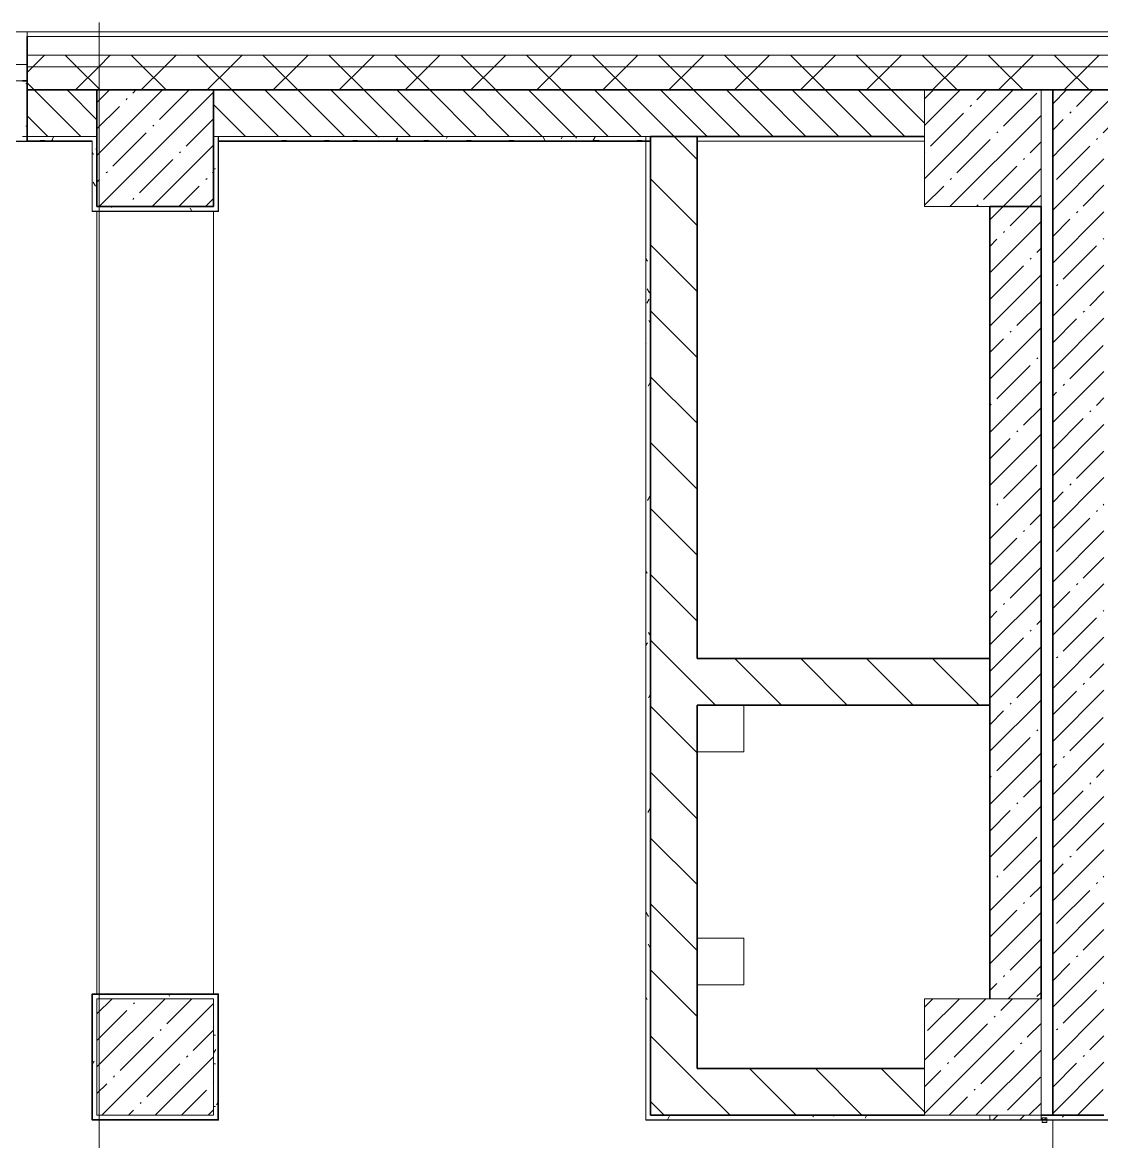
# Model space of a CAD drawing. Header units: millimetres. Extents: x 3914 to 443608, y -156176 to 78197.
# Drawn here: x 395750 to 400380, y -123390 to -118587 of the extents above; entities that cross this region are included whole.
import ezdxf

# ---------------------------------------------------------------- set-up
doc = ezdxf.new("R2010")
doc.units = ezdxf.units.MM
doc.layers.add('A-AREA-PATT-3', color=7, linetype='Continuous', lineweight=5, true_color=0xe6fae8, transparency=1)
for name, color, linetype, lineweight in [('A-FLOR', 7, 'Continuous', 9), ('A-GLAZ', 7, 'Continuous', 9), ('A-GLAZ-1', 7, 'Continuous', 5), ('A-WALL', 7, 'Continuous', 5), ('A-WALL-1', 7, 'Continuous', 35), ('I-WALL', 7, 'Continuous', 5), ('S-COLS', 7, 'Continuous', 9), ('S-COLS-1', 7, 'Continuous', 5), ('Оси', 7, 'Continuous', 9)]:
    doc.layers.add(name, color=color, linetype=linetype, lineweight=lineweight)
doc.layers.add('A-WALL-FNSH-1', color=9, linetype='Continuous', lineweight=5, true_color=0x808080)
pattern_1 = [(45, (315419.7, -145976.68), (-114.04925, 114.04925), []), (45, (315533.75, -145976.68), (-114.04925, 114.04925), [201.612, -40.322, 6.706, -33.617])]
pattern_2 = [(45, (315419.7, -145976.68), (-141.42136, 141.42136), []), (135, (315419.7, -145976.68), (-141.42136, -141.42136), [])]
pattern_3 = [(135, (315419.7, -145976.68), (-141.42136, -141.42136), [])]
pattern_4 = [(0, (315419.7, -145976.68), (243.84, 60.96), [20.117, -162.763, 20.117, -162.763, -975.36]), (0, (315419.7, -145976.68), (243.84, 60.96), [-365.76, 20.117, -345.643, 20.117, -162.763, -426.72]), (0, (315419.7, -145976.68), (243.84, 60.96), [-914.4, 20.117, -101.803, 20.117, -284.683]), (120, (315511.14, -145946.2), (-174.71291, 180.691634), [20.117, -162.763, 20.117, -162.763, -975.36]), (120, (315511.14, -145946.2), (-174.71291, 180.691634), [-365.76, 20.117, -345.643, 20.117, -162.763, -426.72]), (120, (315511.14, -145946.2), (-174.71291, 180.691634), [-914.4, 20.117, -101.803, 20.117, -284.683]), (240, (315541.62, -145824.28), (-69.12709, -241.651634), [20.117, -162.763, 20.117, -162.763, -975.36]), (240, (315541.62, -145824.28), (-69.12709, -241.651634), [-365.76, 20.117, -345.643, 20.117, -162.763, -426.72]), (240, (315541.62, -145824.28), (-69.12709, -241.651634), [-914.4, 20.117, -101.803, 20.117, -284.683])]

# ---------------------------------------------------------------- blocks, each defined once
blk = doc.blocks.new('BSC_Колонна _Прямоугольная - 500х500-23287078-Объем проектирования 3 этажа')
at = {"layer": 'S-COLS-1'}
h = blk.add_hatch(dxfattribs=at)
h.set_pattern_fill('FP_32', color=256, style=0, pattern_type=2)
h.set_pattern_definition([(45, (-84450, -22950), (-114.04925, 114.04925), []), (45, (-84335.95, -22950), (-114.04925, 114.04925), [201.613, -40.323, 6.706, -33.617])])
h.paths.add_polyline_path([(250, -250), (250, 250), (-250, 249.7), (-250, -250), (30, -250)])
for p, q in [((250, 250), (-250, 250)), ((-250, 250), (-250, -250)), ((250, -250), (250, 250)), ((-250, -250), (250, -250))]:
    blk.add_line(p, q, dxfattribs=at)
blk = doc.blocks.new('120_Окно_СКБ_2Ст - 120_Окно_СКБ_2Ст 3100х2500 _мал_створка слева_ 2-19089248-Объем проектирования 3 этажа')
at = {"layer": 'A-GLAZ'}
for p, q in [((-1550, -75), (-1550, -5)), ((-1550, -5), (-1480, -5)), ((-1480, -5), (-1480, -75)), ((650, -35), (-1480, -35)), ((-1480, -35), (-1480, -75)), ((-1430, -85), (-1430, -35)), ((600, -85), (600, -35)), ((650, -75), (650, -5)), ((650, -5), (720, -5)), ((650, -75), (650, -35)), ((720, -5), (720, -75)), ((1480, -35), (720, -35)), ((720, -35), (720, -75)), ((770, -85), (770, -35)), ((1430, -85), (1430, -35)), ((1480, -75), (1480, -5)), ((1480, -5), (1550, -5)), ((1480, -75), (1480, -35)), ((1550, -5), (1550, -75)), ((-1480, -75), (-1550, -75)), ((-1480, -75), (-1500, -75)), ((-1500, -75), (-1500, -85)), ((-1500, -85), (670, -85)), ((670, -85), (-1500, -85)), ((720, -75), (650, -75)), ((670, -75), (650, -75)), ((670, -85), (670, -75)), ((720, -75), (700, -75)), ((700, -75), (700, -85)), ((700, -85), (1500, -85)), ((1500, -85), (700, -85)), ((1550, -75), (1480, -75)), ((1500, -75), (1480, -75)), ((1500, -85), (1500, -75))]:
    blk.add_line(p, q, dxfattribs=at)
at = {"layer": 'A-GLAZ-1'}
for p, q in [((1550, -5), (-1550, -5)), ((-1530, -75), (-1500, -75)), ((-1430, -55), (600, -55)), ((600, -65), (-1430, -65)), ((670, -75), (700, -75)), ((770, -55), (1430, -55)), ((1430, -65), (770, -65)), ((1500, -75), (1530, -75))]:
    blk.add_line(p, q, dxfattribs=at)
blk = doc.blocks.new('BSC_Колонна _Прямоугольная - 500х500-V598-Объем проектирования 3 этажа')
at = {"layer": 'S-COLS-1'}
h = blk.add_hatch(dxfattribs=at)
h.set_pattern_fill('FP_138', color=256, style=0, pattern_type=2)
h.set_pattern_definition([(45, (-80900, -22950), (-114.04925, 114.04925), []), (45, (-80785.95, -22950), (-114.04925, 114.04925), [201.613, -40.323, 6.706, -33.617])])
h.paths.add_polyline_path([(-250, -250), (250, -250), (250, 250), (-250, 250), (-250, -132.9)])
for p, q in [((250, 250), (-250, 250)), ((-250, 250), (-250, -250)), ((250, -250), (250, 250)), ((-250, -250), (250, -250))]:
    blk.add_line(p, q, dxfattribs=at)

msp = doc.modelspace()

# ---------------------------------------------------------------- hatches: boundary and pattern name
at = {"layer": 'A-AREA-PATT-3'}
h = msp.add_hatch(color=256, dxfattribs=at)
h.paths.add_polyline_path([(384090.2, -134176.7), (384253.7, -134176.7), (384253.7, -134156.7), (384213.7, -134156.7), (384213.7, -134136.7), (384223.7, -134136.7), (384223.7, -134036.7), (384163.7, -134036.7), (384163.7, -134076.7), (384090.2, -134076.7), (384090.2, -134119.9)])
h.paths.add_polyline_path([(385613.7, -134176.7), (385643.7, -134176.7), (385643.7, -134136.7), (385653.7, -134136.7), (385653.7, -134176.7), (385709.2, -134176.7), (385708.7, -134076.7), (385653.7, -134076.7), (385653.7, -134036.7), (385603.7, -134036.7), (385603.7, -134136.7), (385613.7, -134136.7), (385613.7, -134156.7), (385563.7, -134156.7), (385563.7, -134176.7), (385603.7, -134176.7)])
h.paths.add_polyline_path([(398354.7, -130483.7), (399619.7, -130482.3), (399619.7, -130383.7), (399609.7, -130383.7), (399609.7, -130343.7), (394509.7, -130344), (394509.7, -130383.7), (394499.7, -130383.7), (394499.7, -130483.7), (398324.7, -130483.7)])
h.paths.add_polyline_path([(391194.4, -130483.7), (393999.7, -130482.1), (393999.7, -130383.7), (393989.7, -130383.7), (393989.7, -130343.7), (389469.7, -130344.3), (389469.7, -130383.7), (389459.7, -130383.7), (389459.7, -130483.7), (390803.6, -130483.7)])
h.paths.add_polyline_path([(389402.7, -130326.7), (389402.7, -130316.7), (389442.7, -130316.7), (389440.8, -127386.7), (389402.7, -127386.7), (389402.7, -127376.7), (389304.7, -127377.5), (389302.7, -130326.7)])
h.paths.add_polyline_path([(395764.7, -127369.7), (399609.7, -127369.7), (399609.7, -127329.7), (399619.7, -127329.7), (399619.7, -127229.7), (394499.7, -127231.3), (394499.7, -127329.7), (394509.7, -127329.7), (394509.7, -127369.7), (395754.7, -127369.7)])
h.paths.add_polyline_path([(393989.7, -127369.7), (393989.7, -127329.7), (393999.7, -127329.7), (393999.7, -127229.7), (389459.7, -127229.7), (389459.7, -127329.7), (389469.7, -127329.7), (389471.1, -127369.7), (393985.7, -127369.7)])
h.paths.add_polyline_path([(400150.2, -126856.2), (400150.2, -126845.7), (400130.2, -126845.7), (400130.2, -126856.2)])
h.paths.add_polyline_path([(400124.3, -123307.7), (400144.3, -123307.7), (400144.3, -123297.2), (400124.3, -123297.2)])
at = {"layer": 'A-WALL'}
h = msp.add_hatch(dxfattribs=at)
h.set_pattern_fill('FP_24', color=256, style=0, pattern_type=2)
h.set_pattern_definition(pattern_2)
h.paths.add_polyline_path([(408598.8, -118776.7), (408629.7, -118776.7), (408629.7, -118726.7), (395769.7, -118726.7), (395769.7, -118776.7), (408579.7, -118776.7)])
h.paths.add_polyline_path([(389480.7, -118776.7), (389669.7, -118776.7), (389669.7, -118726.7), (388329.7, -118726.7), (388329.7, -118776.7), (389479.7, -118776.7)])
h.paths.add_polyline_path([(391769.7, -118776.7), (392669.7, -118776.7), (392669.7, -118726.7), (391769.7, -118726.7), (391769.7, -118766.7)])
h.paths.add_polyline_path([(385755.5, -118776.7), (386229.7, -118776.7), (386229.7, -118726.7), (385029.7, -118726.7), (385029.7, -118776.7), (385729.7, -118776.7)])
h.paths.add_polyline_path([(381939.3, -118776.7), (382529.7, -118776.7), (382529.7, -118726.7), (381939.3, -118726.7), (381939.3, -118733.6)])
h = msp.add_hatch(dxfattribs=at)
h.set_pattern_fill('FP_24', color=256, style=0, pattern_type=2)
h.set_pattern_definition(pattern_2)
h.paths.add_polyline_path([(402072.1, -118876.7), (408579.7, -118876.7), (408579.7, -118776.7), (395769.7, -118776.7), (395769.7, -118876.7), (400169.7, -118876.7)])
h.paths.add_polyline_path([(385729.7, -118876.7), (386229.7, -118876.7), (386229.7, -118776.7), (385029.7, -118776.7), (385029.7, -118876.7), (385211.6, -118876.7)])
h.paths.add_polyline_path([(382179.7, -118876.7), (382529.7, -118876.7), (382529.7, -118776.7), (381939.3, -118776.7), (381939.3, -118876.7), (381948.3, -118876.7)])
h.paths.add_polyline_path([(388329.7, -118876.7), (389669.7, -118876.7), (389669.7, -118776.7), (388329.7, -118776.7), (388329.7, -118836.7)])
h.paths.add_polyline_path([(391769.7, -118876.7), (392669.7, -118876.7), (392669.7, -118776.7), (391769.7, -118776.7), (391769.7, -118847.3)])
h = msp.add_hatch(dxfattribs=at)
h.set_pattern_fill('FP_2', color=256, style=0, pattern_type=2)
h.set_pattern_definition([(135, (315419.7, -145976.68), (-70.71068, -70.71068), [])])
h.paths.add_polyline_path([(396569.7, -119076.7), (399619.7, -119076.7), (399619.7, -118876.7), (396569.7, -118876.7), (396569.7, -118973.5)])
h.paths.add_polyline_path([(396069.7, -119076.7), (396069.7, -118876.7), (395769.7, -118876.7), (395769.7, -119076.7)])
h.paths.add_polyline_path([(392169.7, -119076.7), (392169.7, -118876.7), (391769.7, -118876.7), (391769.7, -119076.7), (392010.2, -119076.7)])
h.paths.add_polyline_path([(389459.7, -119076.7), (389669.7, -119076.7), (389669.7, -118876.7), (389459.7, -118876.7)])
h.paths.add_polyline_path([(388817, -119076.7), (388959.7, -119076.7), (388959.7, -118876.7), (388329.7, -118876.7), (388329.7, -119076.7), (388816.1, -119076.7)])
h.paths.add_polyline_path([(385211.6, -119076.7), (385729.7, -119076.7), (385729.7, -118876.7), (385029.7, -118876.7), (385029.7, -119076.7)])
h.paths.add_polyline_path([(382198.8, -119076.7), (382529.7, -119076.7), (382529.7, -118876.7), (382179.7, -118876.7), (382179.7, -119076.7)])
at = {"layer": 'I-WALL'}
h = msp.add_hatch(dxfattribs=at)
h.set_pattern_fill('FP_191', color=256, style=0, pattern_type=2)
h.set_pattern_definition(pattern_4)
h.paths.add_polyline_path([(395749.7, -119076.7), (395769.7, -119076.7), (395769.7, -118836.7), (395749.7, -118836.7), (395749.7, -118999.6)])
h = msp.add_hatch(dxfattribs=at)
h.set_pattern_fill('FP_1', color=256, style=0, pattern_type=2)
h.set_pattern_definition(pattern_1)
h.paths.add_polyline_path([(403431.8, -119126.7), (404559.7, -119126.7), (404579.7, -118876.7), (400169.7, -118876.7), (400169.7, -119126.7), (403159.9, -119126.7)])
h = msp.add_hatch(dxfattribs=at)
h.set_pattern_fill('FP_191', color=256, style=0, pattern_type=2)
h.set_pattern_definition(pattern_4)
h.paths.add_polyline_path([(395769.7, -119096.7), (396069.7, -119096.7), (396069.7, -119076.7), (395769.7, -119076.7)])
h = msp.add_hatch(dxfattribs=at)
h.set_pattern_fill('FP_191', color=256, style=0, pattern_type=2)
h.set_pattern_definition(pattern_4)
h.paths.add_polyline_path([(396049.7, -119396.7), (396069.7, -119396.7), (396069.7, -119096.7), (396049.7, -119097.7), (396049.7, -119376.7)])
h = msp.add_hatch(dxfattribs=at)
h.set_pattern_fill('FP_191', color=256, style=0, pattern_type=2)
h.set_pattern_definition(pattern_4)
h.paths.add_polyline_path([(396580.4, -119376.7), (396589.7, -119376.7), (396589.7, -119076.7), (396569.7, -119076.7), (396569.7, -119376.7)])
h = msp.add_hatch(dxfattribs=at)
h.set_pattern_fill('FP_191', color=256, style=0, pattern_type=2)
h.set_pattern_definition(pattern_4)
h.paths.add_polyline_path([(398425.8, -119096.7), (398444.8, -119076.7), (396589.7, -119076.7), (396590.7, -119096.7), (398424.8, -119096.7)])
h = msp.add_hatch(dxfattribs=at)
h.set_pattern_fill('FP_191', color=256, style=0, pattern_type=2)
h.set_pattern_definition(pattern_4)
h.paths.add_polyline_path([(398444.8, -123296.7), (398444.8, -119076.7), (398424.8, -119100.4), (398424.8, -123296.7)])
h = msp.add_hatch(dxfattribs=at)
h.set_pattern_fill('FP_23', color=256, style=0, pattern_type=2)
h.set_pattern_definition(pattern_3)
h.paths.add_polyline_path([(398444.8, -121716.7), (398644.8, -121716.7), (398644.8, -119076.7), (398444.8, -119076.7), (398444.8, -121693.2)])
h = msp.add_hatch(dxfattribs=at)
h.set_pattern_fill('FP_1', color=256, style=0, pattern_type=2)
h.set_pattern_definition(pattern_1)
h.paths.add_polyline_path([(400389.7, -123276.7), (400389.7, -119126.7), (400169.7, -119126.7), (400169.7, -123276.7)])
h = msp.add_hatch(dxfattribs=at)
h.set_pattern_fill('FP_191', color=256, style=0, pattern_type=2)
h.set_pattern_definition(pattern_4)
h.paths.add_polyline_path([(396569.7, -119396.7), (396589.7, -119396.5), (396589.7, -119376.7), (396069.7, -119376.7), (396069.7, -119396.7), (396566.8, -119396.7)])
h = msp.add_hatch(dxfattribs=at)
h.set_pattern_fill('FP_1', color=256, style=0, pattern_type=2)
h.set_pattern_definition(pattern_1)
h.paths.add_polyline_path([(400119.7, -123296.7), (400119.7, -123276.7), (399899.7, -123276.7), (399899.7, -123296.7)])
h.paths.add_polyline_path([(399927.9, -122776.7), (400119.7, -122776.7), (400119.7, -119376.7), (399899.7, -119376.7), (399899.7, -122776.7)])
h = msp.add_hatch(dxfattribs=at)
h.set_pattern_fill('FP_23', color=256, style=0, pattern_type=2)
h.set_pattern_definition(pattern_3)
h.paths.add_polyline_path([(398644.8, -121516.7), (399899.7, -121516.7), (399899.7, -121316.7), (398644.8, -121316.7)])
h = msp.add_hatch(dxfattribs=at)
h.set_pattern_fill('FP_23', color=256, style=0, pattern_type=2)
h.set_pattern_definition(pattern_3)
h.paths.add_polyline_path([(398644.8, -123276.7), (398644.8, -121716.7), (398444.8, -121716.7), (398444.8, -123276.7)])
h = msp.add_hatch(dxfattribs=at)
h.set_pattern_fill('FP_191', color=256, style=0, pattern_type=2)
h.set_pattern_definition(pattern_4)
h.paths.add_polyline_path([(396049.7, -122776.7), (396569.7, -122776.7), (396569.7, -122756.7), (396049.7, -122756.7)])
h = msp.add_hatch(dxfattribs=at)
h.set_pattern_fill('FP_191', color=256, style=0, pattern_type=2)
h.set_pattern_definition(pattern_4)
h.paths.add_polyline_path([(396589.7, -123296.7), (396589.7, -122756.7), (396569.7, -122756.7), (396569.7, -123296.7)])
h = msp.add_hatch(dxfattribs=at)
h.set_pattern_fill('FP_191', color=256, style=0, pattern_type=2)
h.set_pattern_definition(pattern_4)
h.paths.add_polyline_path([(396069.7, -123296.7), (396069.7, -122776.7), (396049.7, -122776.7), (396049.7, -123296.7)])
h = msp.add_hatch(dxfattribs=at)
h.set_pattern_fill('FP_23', color=256, style=0, pattern_type=2)
h.set_pattern_definition(pattern_3)
h.paths.add_polyline_path([(399599.7, -123276.7), (399619.7, -123276.7), (399619.7, -123076.7), (398644.8, -123076.7), (398644.8, -123276.7), (398971.6, -123276.7)])
h = msp.add_hatch(dxfattribs=at)
h.set_pattern_fill('FP_191', color=256, style=0, pattern_type=2)
h.set_pattern_definition(pattern_4)
h.paths.add_polyline_path([(398444.9, -123296.7), (399899.7, -123296.7), (399899.7, -123276.7), (398444.8, -123276.7), (398444.8, -123296.7)])
h.paths.add_polyline_path([(400389.7, -123296.7), (400389.7, -123276.7), (400119.7, -123276.7), (400119.7, -123296.7), (400389.1, -123296.7)])
at = {"layer": 'S-COLS-1'}
h = msp.add_hatch(dxfattribs=at)
h.set_pattern_fill('FP_1', color=256, style=0, pattern_type=2)
h.set_pattern_definition(pattern_1)
h.paths.add_polyline_path([(396069.7, -119376.7), (396569.7, -119376.7), (396569.7, -118876.7), (396069.7, -118876.7), (396069.7, -119373.9)])
h = msp.add_hatch(dxfattribs=at)
h.set_pattern_fill('FP_1', color=256, style=0, pattern_type=2)
h.set_pattern_definition(pattern_1)
h.paths.add_polyline_path([(399896.6, -119376.7), (400119.7, -119376.7), (400119.7, -118876.7), (399619.7, -118876.7), (399619.7, -119376.7)])

# ---------------------------------------------------------------- linework, layer by layer
at = {"layer": 'A-FLOR'}
for p, q in [((400119.7, -118876.7), (400169.7, -118876.7)), ((396049.7, -119097.7), (396049.7, -119396.7)), ((396589.8, -119396.7), (396589.8, -119096.7)), ((398424.8, -119097.7), (398424.8, -123296.7)), ((396049.7, -119396.7), (396589.7, -119396.7)), ((396069.7, -122756.7), (396069.7, -119396.7)), ((396569.7, -119396.7), (396569.7, -122756.7)), ((398844.8, -121516.7), (398644.8, -121516.7)), ((398844.8, -121716.7), (398844.8, -121516.7)), ((398644.8, -121716.7), (398844.8, -121716.7)), ((398844.8, -122516.7), (398644.8, -122516.7)), ((398844.8, -122716.7), (398844.8, -122516.7)), ((398644.8, -122716.7), (398844.8, -122716.7)), ((398424.8, -123296.7), (400124.3, -123296.7)), ((400144.3, -123296.7), (400409.7, -123296.7)), ((400169.7, -126856.7), (400169.7, -123296.7))]:
    msp.add_line(p, q, dxfattribs=at)
at = {"layer": 'A-WALL'}
for p, q in [((392669.7, -118626.7), (395769.7, -118626.7)), ((408709.7, -118646.7), (395769.7, -118646.7)), ((408629.7, -118726.7), (395769.7, -118726.7)), ((408579.7, -118776.7), (395769.7, -118776.7)), ((399619.7, -119076.7), (399619.7, -118876.7)), ((396069.7, -119076.7), (395749.7, -119076.7)), ((396049.7, -119096.7), (396049.7, -119097.7)), ((398444.8, -119076.7), (396569.7, -119076.7)), ((398424.8, -119097.7), (398423.8, -119097.7)), ((398424.8, -119076.7), (398424.8, -123297.7)), ((399899.7, -123276.7), (399899.7, -123296.7)), ((400119.7, -123276.7), (400119.7, -123296.7))]:
    msp.add_line(p, q, dxfattribs=at)
at = {"layer": 'A-WALL-1'}
for p, q in [((395769.7, -118646.7), (395769.7, -119096.7)), ((395769.7, -118836.7), (395749.7, -118836.7)), ((408479.7, -118876.7), (395769.7, -118876.7)), ((396069.7, -119376.7), (396069.7, -118876.7)), ((396569.7, -118876.7), (396569.7, -119376.7)), ((400169.7, -118876.7), (400169.7, -123276.7)), ((404579.7, -118876.7), (400169.7, -118876.7)), ((395769.7, -119096.7), (396049.7, -119096.7)), ((396589.7, -119096.7), (398444.8, -119096.7)), ((398444.8, -119076.7), (399619.7, -119076.7)), ((398444.8, -119076.7), (398444.8, -123276.7)), ((398644.8, -121316.7), (398644.8, -119076.7)), ((396569.7, -119376.7), (396069.7, -119376.7)), ((400119.7, -119376.7), (399899.7, -119376.7)), ((399899.7, -119376.7), (399899.7, -122776.7)), ((400119.7, -122776.7), (400119.7, -119376.7)), ((399899.7, -121316.7), (398644.8, -121316.7)), ((398644.8, -121516.7), (399899.7, -121516.7)), ((398644.8, -123076.7), (398644.8, -121516.7)), ((396589.7, -122756.7), (396049.7, -122756.7)), ((396049.7, -122756.7), (396049.7, -123296.7)), ((396589.7, -123296.7), (396589.7, -122756.7)), ((399619.7, -123076.7), (398644.8, -123076.7)), ((396049.7, -123296.7), (396589.7, -123296.7)), ((398444.8, -123276.7), (399619.7, -123276.7)), ((400389.7, -123276.7), (400119.7, -123276.7)), ((400124.3, -123296.7), (400144.3, -123296.7))]:
    msp.add_line(p, q, dxfattribs=at)
at = {"layer": 'A-WALL-FNSH-1'}
for p, q in [((408729.7, -118626.7), (395769.7, -118626.7)), ((395769.7, -118626.7), (395769.7, -118646.7)), ((395769.7, -119096.7), (395769.7, -119097.7)), ((395769.7, -119097.7), (396048.7, -119097.7)), ((396048.7, -119097.7), (396048.7, -119397.7)), ((396589.7, -119076.7), (396589.7, -119396.7)), ((396590.7, -119096.7), (396590.7, -119076.7)), ((396590.7, -119397.7), (396590.7, -119097.7)), ((396590.7, -119097.7), (398423.8, -119097.7)), ((398423.8, -119097.7), (398423.8, -123297.7)), ((396048.7, -119397.7), (396590.7, -119397.7)), ((396590.7, -122755.7), (396048.7, -122755.7)), ((396048.7, -122755.7), (396048.7, -123297.7)), ((396590.7, -123297.7), (396590.7, -122755.7)), ((396048.7, -123297.7), (396590.7, -123297.7)), ((398423.8, -123297.7), (400410.7, -123297.7)), ((400144.3, -123287.7), (400124.3, -123287.7)), ((400124.3, -123287.7), (400124.3, -123307.7)), ((400144.3, -123307.7), (400144.3, -123287.7)), ((400124.3, -123307.7), (400144.3, -123307.7))]:
    msp.add_line(p, q, dxfattribs=at)
at = {"layer": 'I-WALL'}
for p, q in [((392689.7, -119096.7), (395769.7, -119096.7)), ((395769.7, -119096.7), (392690.7, -119096.7)), ((395769.7, -119097.7), (392690.7, -119097.7)), ((399619.7, -119096.7), (398644.8, -119096.7))]:
    msp.add_line(p, q, dxfattribs=at)
at = {"layer": 'S-COLS'}
for p, q in [((396069.7, -118876.7), (396069.7, -119076.7)), ((396569.7, -119076.7), (396569.7, -118876.7)), ((399619.7, -118876.7), (399619.7, -119076.7))]:
    msp.add_line(p, q, dxfattribs=at)
at = {"layer": 'S-COLS-1'}
for p, q in [((396569.7, -118876.7), (396069.7, -118876.7)), ((400119.7, -118876.7), (399619.7, -118876.7)), ((400119.7, -119376.7), (400119.7, -118876.7)), ((396069.7, -119076.7), (396069.7, -119376.7)), ((396569.7, -119376.7), (396569.7, -119076.7)), ((399619.7, -119076.7), (399619.7, -119376.7)), ((396069.7, -119376.7), (396569.7, -119376.7)), ((399619.7, -119376.7), (400119.7, -119376.7))]:
    msp.add_line(p, q, dxfattribs=at)
at = {"layer": 'Оси'}
msp.add_lwpolyline([(396079.7, -147882.9), (396079.7, -142882.9), (396079.7, -123586.6), (396079.7, -118586.6)], dxfattribs=at)

# ---------------------------------------------------------------- block references
at = {"layer": 'A-GLAZ', "color": 3}
msp.add_blockref('120_Окно_СКБ_2Ст - 120_Окно_СКБ_2Ст 3100х2500 _мал_створка слева_ 2-19089248-Объем проектирования 3 этажа', (394219.7, -118761.7), dxfattribs=at)
at = {"layer": 'S-COLS'}
for name, p in [('BSC_Колонна _Прямоугольная - 500х500-V598-Объем проектирования 3 этажа', (396319.7, -123026.7)), ('BSC_Колонна _Прямоугольная - 500х500-23287078-Объем проектирования 3 этажа', (399869.7, -123026.7))]:
    msp.add_blockref(name, p, dxfattribs=at)

doc.saveas('drawing.dxf')
